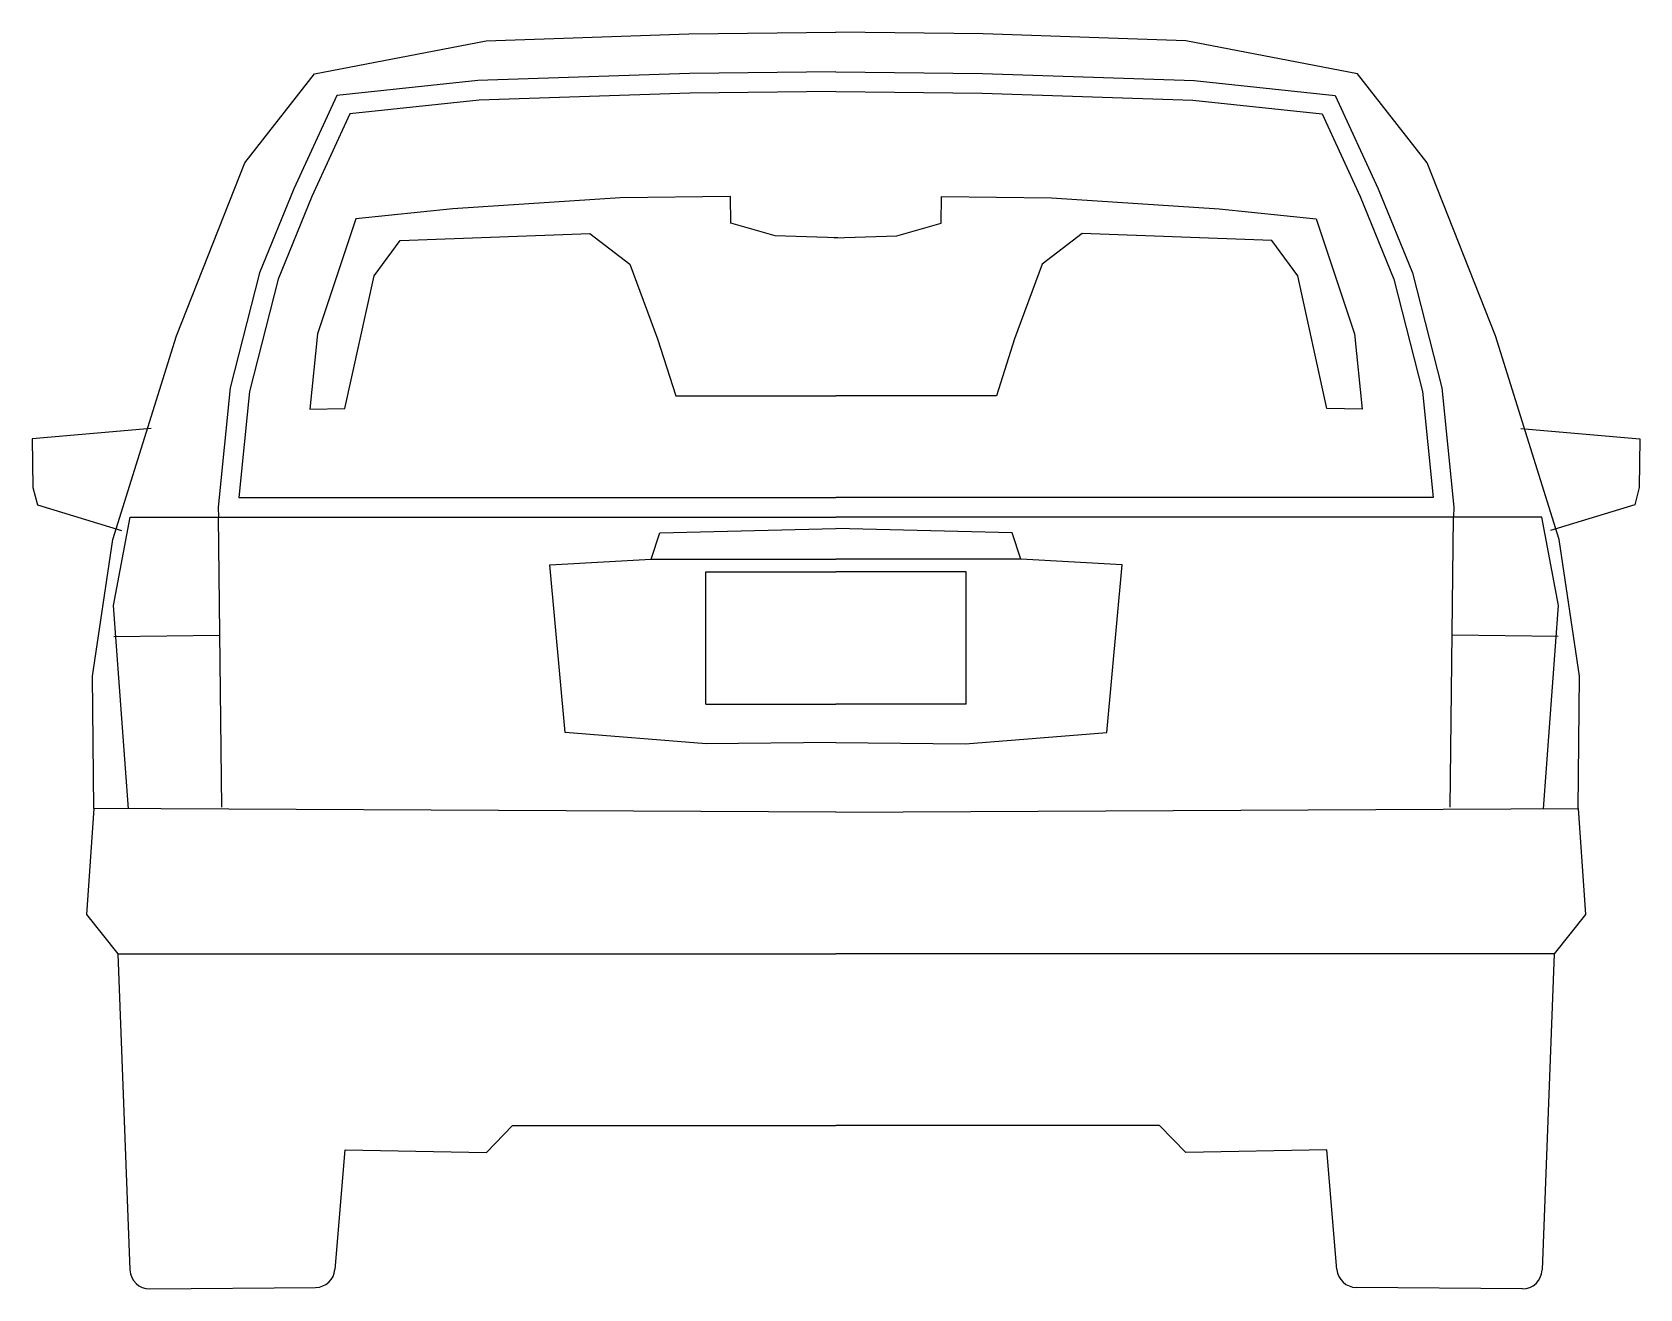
# Model space of a CAD drawing. Extents: x 174.06 to 175.99, y 49.65 to 51.16.
import ezdxf

# ---------------------------------------------------------------- set-up
doc = ezdxf.new("R2010")
doc.units = 0
doc.header["$LTSCALE"] = 8
doc.header["$MEASUREMENT"] = 0
doc.layers.add('01', color=1, linetype='CONTINUOUS')
doc.layers.add('02', color=2, linetype='CONTINUOUS')

msp = doc.modelspace()

# ---------------------------------------------------------------- linework, layer by layer
at = {"layer": '01'}
for p, q in [((174.7689, 50.9577), (174.5678, 50.9447)), ((174.9014, 50.9593), (174.7689, 50.9577)), ((174.9018, 50.9276), (174.9014, 50.9593)), ((175.1541, 50.9276), (175.1545, 50.9593)), ((175.1545, 50.9593), (175.2869, 50.9577)), ((175.2869, 50.9577), (175.4881, 50.9447)), ((174.5678, 50.9447), (174.4514, 50.9327)), ((175.4881, 50.9447), (175.6045, 50.9327)), ((174.4514, 50.9327), (174.4054, 50.7944)), ((174.5047, 50.9068), (174.7324, 50.9149)), ((174.7324, 50.9149), (174.7805, 50.8784)), ((174.9549, 50.9123), (174.9018, 50.9276)), ((175.1009, 50.9123), (175.1541, 50.9276)), ((175.3235, 50.9149), (175.2754, 50.8784)), ((175.5512, 50.9068), (175.3235, 50.9149)), ((175.6045, 50.9327), (175.6505, 50.7944)), ((174.4734, 50.8641), (174.5047, 50.9068)), ((175.03, 50.9097), (174.9549, 50.9123)), ((175.0259, 50.9097), (175.1009, 50.9123)), ((175.5825, 50.8641), (175.5512, 50.9068)), ((174.7805, 50.8784), (174.8134, 50.7887)), ((175.2754, 50.8784), (175.2425, 50.7887)), ((174.4382, 50.7047), (174.4734, 50.8641)), ((175.6176, 50.7047), (175.5825, 50.8641)), ((174.4054, 50.7944), (174.3959, 50.7042)), ((174.8134, 50.7887), (174.8354, 50.7201)), ((175.2425, 50.7887), (175.2205, 50.7201)), ((175.6505, 50.7944), (175.66, 50.7042)), ((174.3959, 50.7042), (174.4382, 50.7047)), ((174.8354, 50.7201), (175.0279, 50.7201)), ((175.2205, 50.7201), (175.0279, 50.7201)), ((175.66, 50.7042), (175.6176, 50.7047)), ((174.2054, 50.6807), (174.0625, 50.6684)), ((174.0625, 50.6684), (174.0632, 50.6101)), ((175.8504, 50.6807), (175.9933, 50.6684)), ((175.9933, 50.6684), (175.9926, 50.6101)), ((174.0632, 50.6101), (174.0688, 50.589)), ((175.9926, 50.6101), (175.9871, 50.589)), ((174.0688, 50.589), (174.1698, 50.5584)), ((175.9871, 50.589), (175.886, 50.5584)), ((174.1603, 50.4683), (174.1802, 50.5745)), ((174.1802, 50.5745), (174.2862, 50.5745)), ((175.8756, 50.5745), (175.7697, 50.5745)), ((175.8955, 50.4683), (175.8756, 50.5745)), ((174.806, 50.5238), (174.8162, 50.5557)), ((174.8162, 50.5557), (175.0279, 50.5606)), ((175.2397, 50.5557), (175.0279, 50.5606)), ((175.2499, 50.5238), (175.2397, 50.5557)), ((174.6842, 50.517), (174.806, 50.5238)), ((174.7025, 50.3159), (174.6842, 50.517)), ((174.806, 50.5238), (175.0279, 50.5238)), ((175.2499, 50.5238), (175.0279, 50.5238)), ((175.3716, 50.517), (175.2499, 50.5238)), ((175.3533, 50.3159), (175.3716, 50.517)), ((174.8717, 50.5086), (175.0279, 50.5086)), ((174.8717, 50.3497), (174.8717, 50.5086)), ((175.1842, 50.5086), (175.0279, 50.5086)), ((175.1842, 50.3497), (175.1842, 50.5086)), ((174.1782, 50.2241), (174.1603, 50.4683)), ((175.8776, 50.2241), (175.8955, 50.4683)), ((174.1608, 50.4312), (174.2879, 50.4327)), ((175.8951, 50.4312), (175.768, 50.4327)), ((174.8717, 50.3497), (175.0279, 50.3497)), ((175.1842, 50.3497), (175.0279, 50.3497)), ((174.8722, 50.3021), (174.7025, 50.3159)), ((175.0279, 50.3039), (174.8722, 50.3021)), ((175.0279, 50.3039), (175.1836, 50.3021)), ((175.1836, 50.3021), (175.3533, 50.3159))]:
    msp.add_line(p, q, dxfattribs=at)
for points in [[(175.0279, 51.0857), (174.8524, 51.0836), (174.5993, 51.0752), (174.4442, 51.0588), (174.3984, 50.9595), (174.358, 50.8603), (174.3234, 50.7254), (174.3108, 50.598), (175.0279, 50.598)], [(175.0279, 51.0857), (175.2034, 51.0836), (175.4565, 51.0752), (175.6117, 51.0588), (175.6575, 50.9595), (175.6979, 50.8603), (175.7324, 50.7254), (175.745, 50.598), (175.0279, 50.598)]]:
    msp.add_lwpolyline(points, dxfattribs=at)
at = {"layer": '02'}
for p, q in [((174.4016, 51.1069), (174.6077, 51.1465)), ((174.6077, 51.1465), (174.8513, 51.1547)), ((174.8513, 51.1547), (175.0279, 51.1569)), ((175.2045, 51.1547), (175.0279, 51.1569)), ((175.4481, 51.1465), (175.2045, 51.1547)), ((175.6543, 51.1069), (175.4481, 51.1465)), ((174.3181, 51), (174.4016, 51.1069)), ((175.7377, 51), (175.6543, 51.1069)), ((174.2359, 50.7923), (174.3181, 51)), ((175.82, 50.7923), (175.7377, 51)), ((174.1594, 50.5477), (174.2359, 50.7923)), ((175.8965, 50.5477), (175.82, 50.7923)), ((174.2904, 50.2261), (174.2862, 50.5745)), ((175.7655, 50.2261), (175.7697, 50.5745)), ((174.1349, 50.3832), (174.1594, 50.5477)), ((175.921, 50.3832), (175.8965, 50.5477)), ((174.1368, 50.2243), (174.1349, 50.3832)), ((175.9191, 50.2243), (175.921, 50.3832)), ((174.1368, 50.2243), (174.1277, 50.097)), ((175.0279, 50.2199), (174.1368, 50.2243)), ((175.0279, 50.2199), (175.9191, 50.2243)), ((175.9191, 50.2243), (175.9281, 50.097)), ((174.1277, 50.097), (174.1654, 50.0498)), ((175.9281, 50.097), (175.8905, 50.0498)), ((174.1654, 50.0498), (175.0279, 50.0498)), ((174.1654, 50.0498), (174.18, 49.6702)), ((175.8905, 50.0498), (175.0279, 50.0498)), ((175.8905, 50.0498), (175.8759, 49.6702)), ((174.608, 49.8115), (174.6394, 49.8436)), ((174.6394, 49.8436), (175.0279, 49.8436)), ((175.4165, 49.8436), (175.0279, 49.8436)), ((175.4479, 49.8115), (175.4165, 49.8436)), ((174.4263, 49.6709), (174.4384, 49.8147)), ((174.4384, 49.8147), (174.608, 49.8115)), ((175.6174, 49.8147), (175.4479, 49.8115)), ((175.6296, 49.6709), (175.6174, 49.8147)), ((174.2037, 49.6475), (174.403, 49.6493)), ((175.8522, 49.6475), (175.6528, 49.6493))]:
    msp.add_line(p, q, dxfattribs=at)
for points in [[(175.0279, 51.1092), (174.8519, 51.1071), (174.5977, 51.0987), (174.4284, 51.0808), (174.3768, 50.9689), (174.3356, 50.8677), (174.3002, 50.7295), (174.286, 50.5863), (174.2862, 50.5745), (175.0279, 50.5745)], [(175.0279, 51.1092), (175.204, 51.1071), (175.4582, 51.0987), (175.6275, 51.0808), (175.6791, 50.9689), (175.7202, 50.8677), (175.7557, 50.7295), (175.7698, 50.5863), (175.7697, 50.5745), (175.0279, 50.5745)]]:
    msp.add_lwpolyline(points, dxfattribs=at)
for centre, start, end in [((174.2035, 49.6711), 182.2011, 270.5051), ((174.4028, 49.6728), 270.5051, 355.1661), ((175.653, 49.6728), 184.8339, 269.4949), ((175.8524, 49.6711), 269.4949, 357.7989)]:
    msp.add_arc(centre, 0.0235, start, end, dxfattribs=at)

doc.saveas('drawing.dxf')
